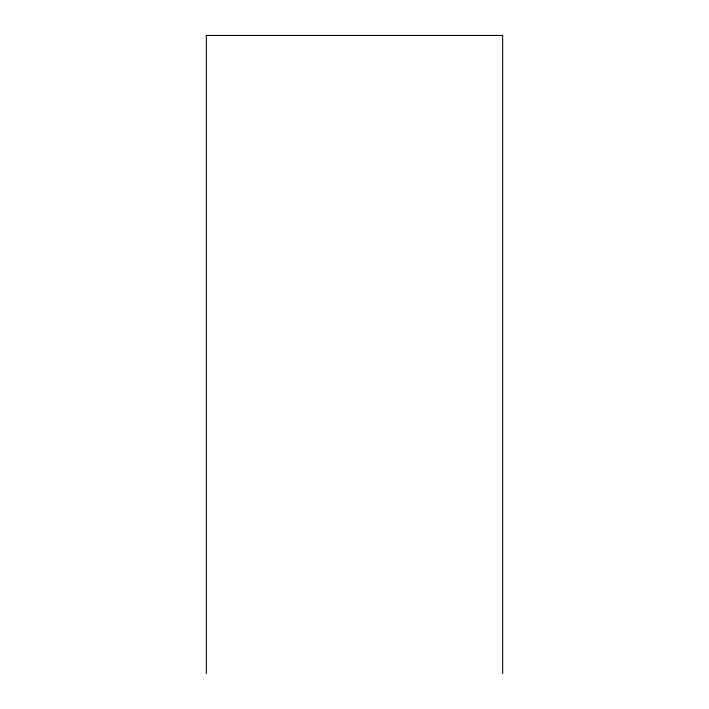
<?xml version="1.0" encoding="UTF-8"?>
<svg xmlns="http://www.w3.org/2000/svg" width="709" height="709" viewBox="0 0 709 709"><rect width="100%" height="100%" fill="white"/><g stroke="black" fill="none" stroke-linecap="round" stroke-linejoin="round"><path stroke-width="1.06" d="M502.663 673.55L502.663 35.45L206.337 35.45L206.337 673.55"/></g></svg>
